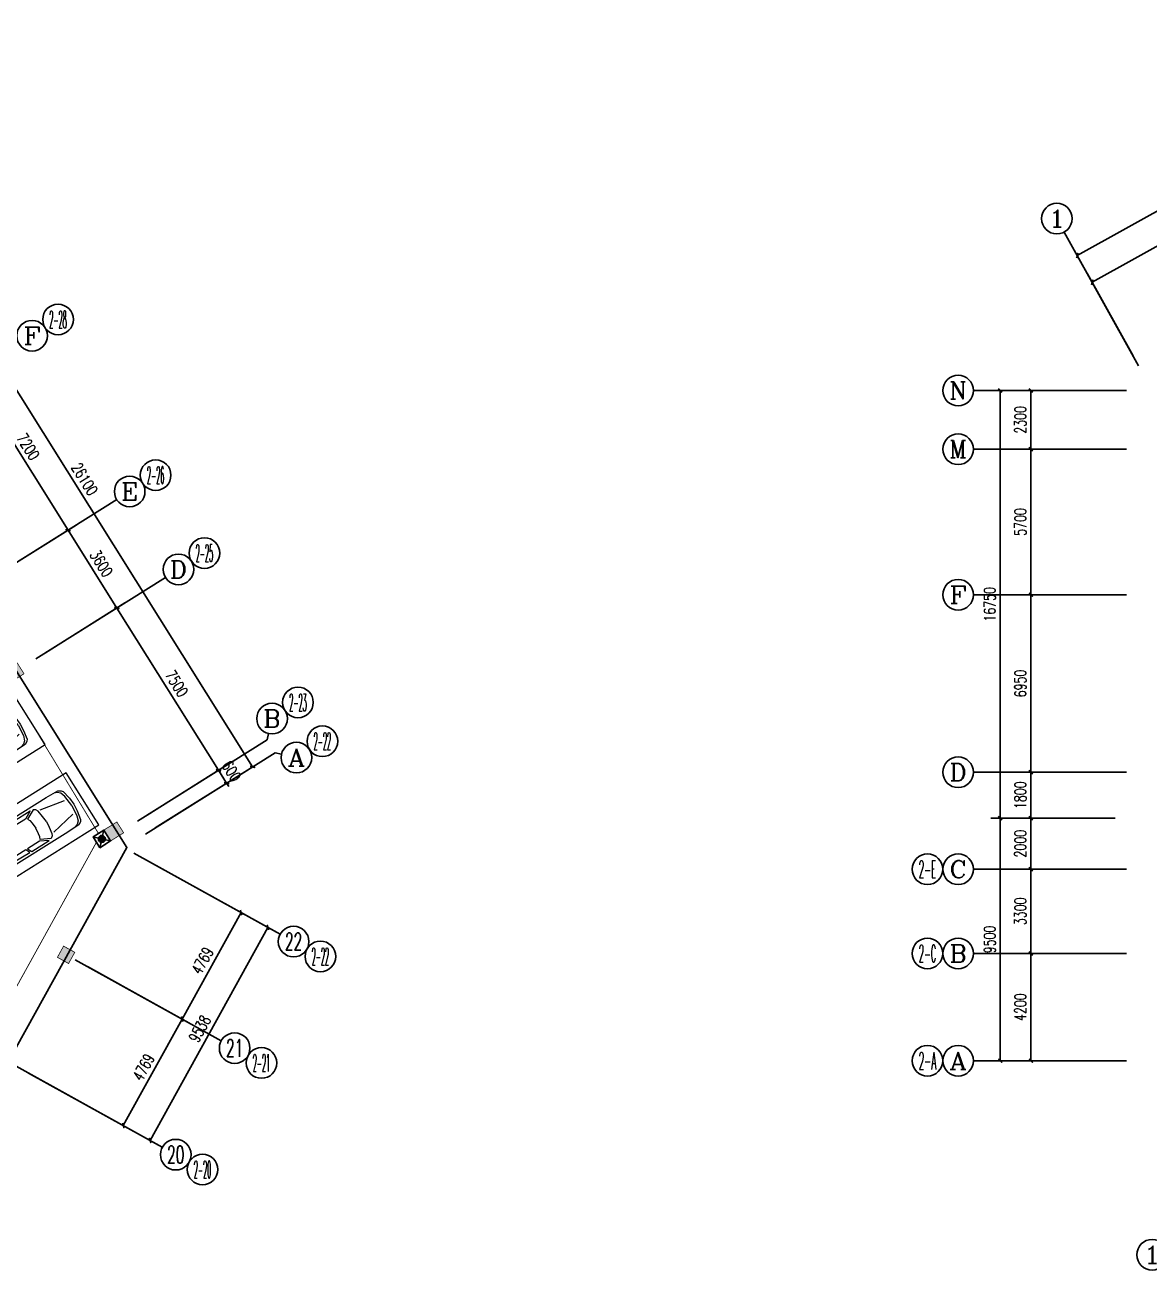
# Model space of a CAD drawing. Extents: x -6243262 to 3079315, y -2914302 to 172723.
# Drawn here: x -2429840 to -2385797, y -1015697 to -966927 of the extents above; entities that cross this region are included whole.
import ezdxf
from ezdxf.enums import TextEntityAlignment as Align

# ---------------------------------------------------------------- set-up
doc = ezdxf.new("R2010")
doc.units = 0
doc.header["$LTSCALE"] = 1000
doc.linetypes.add('DASH', pattern=[0.35, 0.25, -0.1])
for name, color, linetype in [('0-柱网', 2, 'Continuous'), ('AXIS', 3, 'Continuous'), ('AXIS_TEXT', 7, 'Continuous'), ('C-Z-HATCH', 253, 'Continuous'), ('EQUIP-应急', 3, 'Continuous'), ('PUB_DIM', 3, 'Continuous'), ('WIRE-应急', 1, 'DASH')]:
    doc.layers.add(name, color=color, linetype=linetype)
doc.layers.add('车位', color=252, linetype='Continuous', lineweight=5)
doc.styles.add('_TCH_AXIS', font='COMPLEX', dxfattribs={"bigfont": 'GBCBIG'})
doc.styles.add('_TCH_DIM_T3', font='SIMPLEX', dxfattribs={"width": 0.705882, "bigfont": 'GBCBIG'})
doc.styles.add('_TEL_DIM', font='SIMPLEX', dxfattribs={"width": 0.8, "height": 3.5, "bigfont": 'HZTXT'})
doc.styles.add('COMPLEX', font='COMPLEX')
doc.dimstyles.new('_TCH_ARCH&&150', dxfattribs={"dimtxt": 446.25, "dimasz": 150, "dimexe": 375, "dimexo": 450, "dimgap": 189.375, "dimtad": 1, "dimdec": 0, "dimzin": 0, "dimdsep": 46, "dimtxsty": '_TCH_DIM_T3', "dimblk": 'ARCHTICK', "dimcen": 0.09, "dimclrt": 7, "dimazin": 2, "dimtfac": 1, "dimtdec": 0, "dimtix": 1, "dimtmove": 2, "dimatfit": 3, "dimfxl": 0, "dimtolj": 1, "dimtzin": 0, "dimarcsym": 0})

# ---------------------------------------------------------------- blocks, each defined once
blk = doc.blocks.new('chewei')
at = {"layer": '车位', "color": 0}
for p, q in [((49023, 154737), (49090, 154915)), ((49090, 154915), (49134, 154982)), ((49134, 154982), (49201, 155026)), ((49201, 155026), (49801, 155049)), ((50401, 155026), (49801, 155049)), ((50467, 154982), (50401, 155026)), ((50512, 154915), (50467, 154982)), ((50578, 154737), (50512, 154915)), ((49201, 154160), (49245, 154293)), ((49201, 154026), (49201, 154160)), ((49245, 154293), (49312, 154360)), ((49312, 154360), (49623, 154426)), ((49623, 154426), (49978, 154426)), ((50290, 154360), (49978, 154426)), ((50356, 154293), (50290, 154360)), ((50401, 154160), (50356, 154293)), ((50401, 154026), (50401, 154160)), ((49134, 153826), (49112, 153093)), ((49156, 153849), (49134, 153826)), ((49267, 153693), (49156, 153849)), ((49245, 153938), (49201, 154026)), ((49267, 153915), (49245, 153938)), ((49290, 153915), (49267, 153915)), ((49290, 153582), (49267, 153693)), ((49312, 153938), (49290, 153915)), ((49356, 153960), (49312, 153938)), ((49556, 153982), (49356, 153960)), ((50045, 153982), (49556, 153982)), ((50045, 153982), (50245, 153960)), ((50245, 153960), (50290, 153938)), ((50290, 153938), (50312, 153915)), ((50312, 153915), (50334, 153915)), ((50312, 153582), (50334, 153693)), ((50334, 153915), (50356, 153938)), ((50334, 153693), (50445, 153849)), ((50356, 153938), (50401, 154026)), ((50445, 153849), (50467, 153826)), ((50467, 153826), (50490, 153093)), ((49112, 153093), (49290, 153160)), ((49290, 153160), (49290, 153582)), ((50312, 153160), (50312, 153582)), ((50490, 153093), (50312, 153160)), ((49290, 153093), (49112, 153004)), ((49112, 153004), (49112, 152204)), ((49290, 152538), (49290, 153093)), ((50312, 153093), (50490, 153004)), ((50312, 152538), (50312, 153093)), ((50490, 153004), (50490, 152204)), ((49112, 152204), (49290, 152538)), ((49134, 152093), (49334, 152471)), ((49334, 152471), (49423, 152427)), ((49423, 152427), (49556, 152404)), ((49556, 152404), (49801, 152382)), ((50045, 152404), (49801, 152382)), ((50178, 152427), (50045, 152404)), ((50267, 152471), (50178, 152427)), ((50467, 152093), (50267, 152471)), ((50490, 152204), (50312, 152538)), ((49201, 152004), (49134, 152093)), ((49290, 151960), (49201, 152004)), ((49556, 151916), (49290, 151960)), ((49490, 150871), (49290, 151871)), ((49801, 151893), (49556, 151916)), ((49801, 151893), (50045, 151916)), ((50045, 151916), (50312, 151960)), ((50112, 150871), (50312, 151871)), ((50312, 151960), (50401, 152004)), ((50401, 152004), (50467, 152093)), ((49067, 150938), (49023, 151049)), ((49156, 150827), (49067, 150938)), ((49356, 150760), (49156, 150827)), ((49801, 150716), (49356, 150760)), ((49801, 150716), (50245, 150760)), ((50245, 150760), (50445, 150827)), ((50445, 150827), (50534, 150938)), ((50534, 150938), (50578, 151049))]:
    blk.add_line(p, q, dxfattribs=at)
for points in [[(48601, 150227), (51001, 150227), (51001, 155627), (48601, 155627)], [(50578, 154737), (50601, 154404), (50601, 151404), (50578, 150871), (50512, 150760), (50445, 150716), (50090, 150649), (49801, 150627), (49512, 150649), (49156, 150716), (49090, 150760), (49023, 150871), (49001, 151404), (49001, 154404), (49023, 154737), (49067, 155004), (49134, 155093), (49201, 155137), (49801, 155160), (50401, 155137), (50467, 155093), (50534, 155004)]]:
    blk.add_lwpolyline(points, close=True, dxfattribs=at)
blk = doc.blocks.new('宿舍楼柱网1')
at = {"layer": '0-柱网'}
h = blk.add_hatch(color=0, dxfattribs=at)
h.dxf.hatch_style = 1
h.paths.add_polyline_path([(645860, 167538), (646284, 167803), (646019, 168227), (645595, 167962)])
h = blk.add_hatch(color=0, dxfattribs=at)
h.dxf.hatch_style = 1
h.paths.add_polyline_path([(642259, 165280), (642683, 165545), (642418, 165969), (641994, 165704)])
h = blk.add_hatch(color=0, dxfattribs=at)
h.dxf.hatch_style = 1
h.paths.add_polyline_path([(639588, 163611), (640012, 163876), (639747, 164300), (639323, 164035)])
h = blk.add_hatch(color=0, dxfattribs=at)
h.dxf.hatch_style = 1
h.paths.add_polyline_path([(649438, 161642), (649946, 161960), (649682, 162384), (649173, 162066)])
h = blk.add_hatch(color=0, dxfattribs=at)
h.dxf.hatch_style = 1
h.paths.add_polyline_path([(643252, 157765), (643761, 158083), (643496, 158507), (642987, 158189)])
h = blk.add_hatch(color=0, dxfattribs=at)
h.dxf.hatch_style = 1
h.paths.add_polyline_path([(653479, 155382), (653903, 155647), (653638, 156071), (653214, 155806)])
h = blk.add_hatch(color=0, dxfattribs=at)
h.dxf.hatch_style = 1
h.paths.add_polyline_path([(649809, 153141), (650318, 153459), (650106, 153798), (649597, 153480)])
h = blk.add_hatch(color=0, dxfattribs=at)
h.dxf.hatch_style = 1
h.paths.add_polyline_path([(655338, 152417), (655762, 152682), (655497, 153106), (655073, 152841)])
h = blk.add_hatch(color=0, dxfattribs=at)
h.dxf.hatch_style = 1
h.paths.add_polyline_path([(647208, 151453), (647632, 151718), (647367, 152142), (646943, 151877)])
h = blk.add_hatch(color=0, dxfattribs=at)
h.dxf.hatch_style = 1
h.paths.add_polyline_path([(651721, 150092), (652229, 150410), (652017, 150749), (651509, 150431)])
h = blk.add_hatch(color=0, dxfattribs=at)
h.dxf.hatch_style = 1
h.paths.add_polyline_path([(649067, 148487), (649491, 148752), (649226, 149176), (648802, 148911)])
h = blk.add_hatch(color=0, dxfattribs=at)
h.dxf.hatch_style = 1
h.paths.add_polyline_path([(659156, 146135), (659665, 146453), (659400, 146877), (658891, 146560)])
h = blk.add_hatch(color=0, dxfattribs=at)
h.dxf.hatch_style = 1
h.paths.add_polyline_path([(648829, 146138), (649071, 146576), (649596, 146285), (649354, 145848)])
h = blk.add_hatch(color=0, dxfattribs=at)
h.dxf.hatch_style = 1
h.paths.add_polyline_path([(631658, 145126), (632158, 145126), (632158, 144526), (631658, 144526)])
h = blk.add_hatch(color=0, dxfattribs=at)
h.dxf.hatch_style = 1
h.paths.add_polyline_path([(639508, 145126), (640008, 145126), (640008, 144626), (639508, 144626)])
h = blk.add_hatch(color=0, dxfattribs=at)
h.dxf.hatch_style = 1
h.paths.add_polyline_path([(646708, 145126), (647208, 145126), (647208, 144526), (646708, 144526)])
h = blk.add_hatch(color=0, dxfattribs=at)
h.dxf.hatch_style = 1
h.paths.add_polyline_path([(654841, 142811), (655083, 143249), (654558, 143539), (654316, 143102)])
h = blk.add_hatch(color=0, dxfattribs=at)
h.dxf.hatch_style = 1
h.paths.add_polyline_path([(639658, 142026), (640058, 142026), (640058, 141426), (639658, 141426)])
h = blk.add_hatch(color=0, dxfattribs=at)
h.dxf.hatch_style = 1
h.paths.add_polyline_path([(657509, 141335), (657751, 141772), (657313, 142015), (657071, 141577)])
h = blk.add_hatch(color=0, dxfattribs=at)
h.dxf.hatch_style = 1
h.paths.add_polyline_path([(631658, 137826), (632158, 137826), (632158, 137226), (631658, 137226)])
h = blk.add_hatch(color=0, dxfattribs=at)
h.dxf.hatch_style = 1
h.paths.add_polyline_path([(639508, 137726), (640008, 137726), (640008, 137226), (639508, 137226)])
h = blk.add_hatch(color=0, dxfattribs=at)
h.dxf.hatch_style = 1
h.paths.add_polyline_path([(646708, 137826), (647208, 137826), (647208, 137226), (646708, 137226)])
h = blk.add_hatch(color=0, dxfattribs=at)
h.dxf.hatch_style = 1
h.paths.add_polyline_path([(654058, 137826), (654558, 137826), (654558, 137226), (654058, 137226)])
at = {"layer": 'C-Z-HATCH'}
h = blk.add_hatch(color=0, dxfattribs=at)
h.dxf.hatch_style = 1
edge = h.paths.add_edge_path()
edge.add_line((642259, 165280), (642680, 165549))
edge.add_line((642680, 165549), (642415, 165973))
edge.add_line((642415, 165973), (641991, 165708))
edge.add_line((641991, 165708), (642262, 165283))
at = {"layer": '0-柱网', "color": 0, "const_width": 30}
for points in [[(645860, 167538), (646281, 167806), (646016, 168231), (645592, 167966), (645863, 167540)], [(642259, 165280), (642680, 165549), (642415, 165973), (641991, 165708), (642262, 165283)], [(639588, 163611), (640012, 163876), (639747, 164300), (639323, 164035), (639588, 163611)], [(649440, 161638), (649946, 161960), (649682, 162384), (649173, 162066), (649438, 161642)], [(643252, 157765), (643761, 158083), (643496, 158507), (642987, 158189), (643252, 157765)], [(653483, 155385), (653903, 155647), (653638, 156071), (653214, 155806), (653479, 155382)], [(649809, 153141), (650318, 153459), (650106, 153798), (649597, 153480), (649809, 153141)], [(655338, 152417), (655762, 152682), (655497, 153106), (655073, 152841), (655338, 152417)], [(647208, 151453), (647632, 151718), (647367, 152142), (646943, 151877), (647208, 151453)], [(651721, 150092), (652229, 150410), (652017, 150749), (651509, 150431), (651721, 150092)], [(649067, 148487), (649491, 148752), (649226, 149176), (648802, 148911), (649067, 148487)], [(659156, 146135), (659665, 146453), (659400, 146877), (658891, 146560), (659156, 146135)], [(648829, 146138), (649071, 146576), (649596, 146285), (649354, 145848), (648829, 146138)], [(654841, 142811), (655083, 143249), (654558, 143539), (654316, 143102), (654841, 142811)], [(657509, 141335), (657751, 141772), (657313, 142015), (657071, 141577), (657509, 141335)]]:
    blk.add_lwpolyline(points, dxfattribs=at)
for points in [[(631658, 145126), (632158, 145126), (632158, 144526), (631658, 144526)], [(639508, 145126), (640008, 145126), (640008, 144626), (639508, 144626)], [(646708, 145126), (647208, 145126), (647208, 144526), (646708, 144526)], [(639658, 142026), (640058, 142026), (640058, 141426), (639658, 141426)], [(631658, 137826), (632158, 137826), (632158, 137226), (631658, 137226)], [(639508, 137726), (640008, 137726), (640008, 137226), (639508, 137226)], [(646708, 137826), (647208, 137826), (647208, 137226), (646708, 137226)], [(654058, 137826), (654558, 137826), (654558, 137226), (654058, 137226)]]:
    blk.add_lwpolyline(points, close=True, dxfattribs=at)
blk = doc.blocks.new('_ArchTick')
at = {"color": 0, "linetype": 'ByBlock', "const_width": 0.4}
blk.add_lwpolyline([(-0.5, -0.5), (0.5, 0.5)], dxfattribs=at)
blk = doc.blocks.new('*D440')
at = {"layer": 'Defpoints', "color": 0, "transparency": 16777216}
for p in [(1236338, -1143912), (1240931, -1146454), (1234029, -1148084)]:
    blk.add_point(p, dxfattribs=at)
at = {"layer": 'PUB_DIM', "color": 0, "lineweight": -2, "transparency": 16777216}
for p, q in [((1236732, -1144130), (1241260, -1146635)), ((1238622, -1150626), (1240931, -1146454)), ((1234422, -1148302), (1238950, -1150808))]:
    blk.add_line(p, q, dxfattribs=at)
at = {"layer": 'PUB_DIM', "color": 0, "lineweight": -2, "transparency": 16777216, "xscale": 150, "yscale": 150, "zscale": 150}
for p, rotation in [((1240931, -1146454), 61.03914883823134), ((1238622, -1150626), 241.0391488382313)]:
    blk.add_blockref('_ArchTick', p, dxfattribs=dict(at, rotation=rotation))
at = {"layer": 'PUB_DIM', "color": 7, "transparency": 16777216, "insert": (1239416, -1148340), "char_height": 446.2, "attachment_point": 5, "rotation": 61.0391, "style": '_TCH_DIM_T3'}
blk.add_mtext('\\A1;4769', dxfattribs=at)
blk = doc.blocks.new('*D441')
at = {"layer": 'Defpoints', "color": 0, "transparency": 16777216}
for p in [(1238647, -1139739), (1243241, -1142281), (1236338, -1143912)]:
    blk.add_point(p, dxfattribs=at)
at = {"layer": 'PUB_DIM', "color": 0, "lineweight": -2, "transparency": 16777216}
for p, q in [((1239041, -1139957), (1243569, -1142463)), ((1240931, -1146454), (1243241, -1142281)), ((1236732, -1144130), (1241260, -1146635))]:
    blk.add_line(p, q, dxfattribs=at)
at = {"layer": 'PUB_DIM', "color": 0, "lineweight": -2, "transparency": 16777216, "xscale": 150, "yscale": 150, "zscale": 150}
for p, rotation in [((1243241, -1142281), 61.03914883823192), ((1240931, -1146454), 241.0391488382319)]:
    blk.add_blockref('_ArchTick', p, dxfattribs=dict(at, rotation=rotation))
at = {"layer": 'PUB_DIM', "color": 7, "transparency": 16777216, "insert": (1241725, -1144168), "char_height": 446.2, "attachment_point": 5, "rotation": 61.0391, "style": '_TCH_DIM_T3'}
blk.add_mtext('\\A1;4769', dxfattribs=at)
blk = doc.blocks.new('*D442')
at = {"layer": 'Defpoints', "color": 0, "transparency": 16777216}
for p in [(1238647, -1139739), (1244291, -1142862), (1234029, -1148084)]:
    blk.add_point(p, dxfattribs=at)
at = {"layer": 'PUB_DIM', "color": 0, "lineweight": -2, "transparency": 16777216}
for p, q in [((1239041, -1139957), (1244619, -1143044)), ((1239672, -1151208), (1244291, -1142862)), ((1234422, -1148302), (1240000, -1151389))]:
    blk.add_line(p, q, dxfattribs=at)
at = {"layer": 'PUB_DIM', "color": 0, "lineweight": -2, "transparency": 16777216, "xscale": 150, "yscale": 150, "zscale": 150}
for p, rotation in [((1244291, -1142862), 61.03914883811179), ((1239672, -1151208), 241.0391488381118)]:
    blk.add_blockref('_ArchTick', p, dxfattribs=dict(at, rotation=rotation))
at = {"layer": 'PUB_DIM', "color": 7, "transparency": 16777216, "insert": (1241620, -1146835), "char_height": 446.2, "attachment_point": 5, "rotation": 61.0391, "style": '_TCH_DIM_T3'}
blk.add_mtext('\\A1;9538', dxfattribs=at)
blk = doc.blocks.new('_AXISO')
at = {"color": 0}
blk.add_circle((0, 0), 0.5, dxfattribs=at)
at = {"layer": 'AXIS_TEXT', "color": 0, "style": 'COMPLEX', "width": 1.041667}
blk.add_attdef('A', text='', height=0.56, dxfattribs=at).set_placement((-0.25, -0.28), (0.25, -0.28), align=Align.FIT)
blk = doc.blocks.new('*D443')
at = {"layer": 'AXIS', "color": 0, "lineweight": -2, "transparency": 16777216}
for p, q in [((1158579, -1138584), (1153704, -1138584)), ((1154079, -1148084), (1154079, -1138584)), ((1158579, -1148084), (1153704, -1148084))]:
    blk.add_line(p, q, dxfattribs=at)
at = {"layer": 'Defpoints', "color": 0, "transparency": 16777216}
for p in [(1154079, -1138584), (1159029, -1138584), (1159029, -1148084)]:
    blk.add_point(p, dxfattribs=at)
at = {"layer": 'AXIS', "color": 0, "lineweight": -2, "transparency": 16777216, "xscale": 150, "yscale": 150, "zscale": 150}
for p, rotation in [((1154079, -1138584), 90), ((1154079, -1148084), 270)]:
    blk.add_blockref('_ArchTick', p, dxfattribs=dict(at, rotation=rotation))
at = {"layer": 'AXIS', "color": 7, "transparency": 16777216, "insert": (1153666, -1143334), "char_height": 446.2, "attachment_point": 5, "rotation": 90, "style": '_TCH_DIM_T3'}
blk.add_mtext('\\A1;9500', dxfattribs=at)
blk = doc.blocks.new('*D444')
at = {"layer": 'AXIS', "color": 0, "lineweight": -2, "transparency": 16777216}
for p, q in [((1158579, -1121835), (1153704, -1121835)), ((1154079, -1138584), (1154079, -1121835)), ((1158579, -1138584), (1153704, -1138584))]:
    blk.add_line(p, q, dxfattribs=at)
at = {"layer": 'Defpoints', "color": 0, "transparency": 16777216}
for p in [(1154079, -1121835), (1159029, -1121835), (1159029, -1138584)]:
    blk.add_point(p, dxfattribs=at)
at = {"layer": 'AXIS', "color": 0, "lineweight": -2, "transparency": 16777216, "xscale": 150, "yscale": 150, "zscale": 150}
for p, rotation in [((1154079, -1121835), 90), ((1154079, -1138584), 270)]:
    blk.add_blockref('_ArchTick', p, dxfattribs=dict(at, rotation=rotation))
at = {"layer": 'AXIS', "color": 7, "transparency": 16777216, "insert": (1153666, -1130210), "char_height": 446.2, "attachment_point": 5, "rotation": 90, "style": '_TCH_DIM_T3'}
blk.add_mtext('\\A1;16750', dxfattribs=at)
blk = doc.blocks.new('*D445')
at = {"layer": 'AXIS', "color": 0, "lineweight": -2, "transparency": 16777216}
for p, q in [((1158579, -1143884), (1154904, -1143884)), ((1155279, -1148084), (1155279, -1143884)), ((1158579, -1148084), (1154904, -1148084))]:
    blk.add_line(p, q, dxfattribs=at)
at = {"layer": 'Defpoints', "color": 0, "transparency": 16777216}
for p in [(1155279, -1143884), (1159029, -1143884), (1159029, -1148084)]:
    blk.add_point(p, dxfattribs=at)
at = {"layer": 'AXIS', "color": 0, "lineweight": -2, "transparency": 16777216, "xscale": 150, "yscale": 150, "zscale": 150}
for p, rotation in [((1155279, -1143884), 90), ((1155279, -1148084), 270)]:
    blk.add_blockref('_ArchTick', p, dxfattribs=dict(at, rotation=rotation))
at = {"layer": 'AXIS', "color": 7, "transparency": 16777216, "insert": (1154866, -1145984), "char_height": 446.2, "attachment_point": 5, "rotation": 90, "style": '_TCH_DIM_T3'}
blk.add_mtext('\\A1;4200', dxfattribs=at)
blk = doc.blocks.new('*D446')
at = {"layer": 'AXIS', "color": 0, "lineweight": -2, "transparency": 16777216}
for p, q in [((1158579, -1140584), (1154904, -1140584)), ((1155279, -1143884), (1155279, -1140584)), ((1158579, -1143884), (1154904, -1143884))]:
    blk.add_line(p, q, dxfattribs=at)
at = {"layer": 'Defpoints', "color": 0, "transparency": 16777216}
for p in [(1155279, -1140584), (1159029, -1140584), (1159029, -1143884)]:
    blk.add_point(p, dxfattribs=at)
at = {"layer": 'AXIS', "color": 0, "lineweight": -2, "transparency": 16777216, "xscale": 150, "yscale": 150, "zscale": 150}
for p, rotation in [((1155279, -1140584), 90), ((1155279, -1143884), 270)]:
    blk.add_blockref('_ArchTick', p, dxfattribs=dict(at, rotation=rotation))
at = {"layer": 'AXIS', "color": 7, "transparency": 16777216, "insert": (1154866, -1142234), "char_height": 446.2, "attachment_point": 5, "rotation": 90, "style": '_TCH_DIM_T3'}
blk.add_mtext('\\A1;3300', dxfattribs=at)
blk = doc.blocks.new('*D447')
at = {"layer": 'AXIS', "color": 0, "lineweight": -2, "transparency": 16777216}
for p, q in [((1158579, -1138584), (1154904, -1138584)), ((1155279, -1140584), (1155279, -1138584)), ((1158579, -1140584), (1154904, -1140584))]:
    blk.add_line(p, q, dxfattribs=at)
at = {"layer": 'Defpoints', "color": 0, "transparency": 16777216}
for p in [(1155279, -1138584), (1159029, -1138584), (1159029, -1140584)]:
    blk.add_point(p, dxfattribs=at)
at = {"layer": 'AXIS', "color": 0, "lineweight": -2, "transparency": 16777216, "xscale": 150, "yscale": 150, "zscale": 150}
for p, rotation in [((1155279, -1138584), 90), ((1155279, -1140584), 270)]:
    blk.add_blockref('_ArchTick', p, dxfattribs=dict(at, rotation=rotation))
at = {"layer": 'AXIS', "color": 7, "transparency": 16777216, "insert": (1154866, -1139584), "char_height": 446.2, "attachment_point": 5, "rotation": 90, "style": '_TCH_DIM_T3'}
blk.add_mtext('\\A1;2000', dxfattribs=at)
blk = doc.blocks.new('*D448')
at = {"layer": 'AXIS', "color": 0, "lineweight": -2, "transparency": 16777216}
for p, q in [((1158579, -1136784), (1154904, -1136784)), ((1155279, -1138584), (1155279, -1136784)), ((1158579, -1138584), (1154904, -1138584))]:
    blk.add_line(p, q, dxfattribs=at)
at = {"layer": 'Defpoints', "color": 0, "transparency": 16777216}
for p in [(1155279, -1136784), (1159029, -1136784), (1159029, -1138584)]:
    blk.add_point(p, dxfattribs=at)
at = {"layer": 'AXIS', "color": 0, "lineweight": -2, "transparency": 16777216, "xscale": 150, "yscale": 150, "zscale": 150}
for p, rotation in [((1155279, -1136784), 90), ((1155279, -1138584), 270)]:
    blk.add_blockref('_ArchTick', p, dxfattribs=dict(at, rotation=rotation))
at = {"layer": 'AXIS', "color": 7, "transparency": 16777216, "insert": (1154866, -1137684), "char_height": 446.2, "attachment_point": 5, "rotation": 90, "style": '_TCH_DIM_T3'}
blk.add_mtext('\\A1;1800', dxfattribs=at)
blk = doc.blocks.new('*D449')
at = {"layer": 'AXIS', "color": 0, "lineweight": -2, "transparency": 16777216}
for p, q in [((1158579, -1129834), (1154904, -1129834)), ((1155279, -1136784), (1155279, -1129834)), ((1158579, -1136784), (1154904, -1136784))]:
    blk.add_line(p, q, dxfattribs=at)
at = {"layer": 'Defpoints', "color": 0, "transparency": 16777216}
for p in [(1155279, -1129834), (1159029, -1129834), (1159029, -1136784)]:
    blk.add_point(p, dxfattribs=at)
at = {"layer": 'AXIS', "color": 0, "lineweight": -2, "transparency": 16777216, "xscale": 150, "yscale": 150, "zscale": 150}
for p, rotation in [((1155279, -1129834), 90), ((1155279, -1136784), 270)]:
    blk.add_blockref('_ArchTick', p, dxfattribs=dict(at, rotation=rotation))
at = {"layer": 'AXIS', "color": 7, "transparency": 16777216, "insert": (1154866, -1133309), "char_height": 446.2, "attachment_point": 5, "rotation": 90, "style": '_TCH_DIM_T3'}
blk.add_mtext('\\A1;6950', dxfattribs=at)
blk = doc.blocks.new('*D450')
at = {"layer": 'AXIS', "color": 0, "lineweight": -2, "transparency": 16777216}
for p, q in [((1158579, -1124134), (1154904, -1124134)), ((1155279, -1129834), (1155279, -1124134)), ((1158579, -1129834), (1154904, -1129834))]:
    blk.add_line(p, q, dxfattribs=at)
at = {"layer": 'Defpoints', "color": 0, "transparency": 16777216}
for p in [(1155279, -1124134), (1159029, -1124134), (1159029, -1129834)]:
    blk.add_point(p, dxfattribs=at)
at = {"layer": 'AXIS', "color": 0, "lineweight": -2, "transparency": 16777216, "xscale": 150, "yscale": 150, "zscale": 150}
for p, rotation in [((1155279, -1124134), 90), ((1155279, -1129834), 270)]:
    blk.add_blockref('_ArchTick', p, dxfattribs=dict(at, rotation=rotation))
at = {"layer": 'AXIS', "color": 7, "transparency": 16777216, "insert": (1154866, -1126984), "char_height": 446.2, "attachment_point": 5, "rotation": 90, "style": '_TCH_DIM_T3'}
blk.add_mtext('\\A1;5700', dxfattribs=at)
blk = doc.blocks.new('*D451')
at = {"layer": 'AXIS', "color": 0, "lineweight": -2, "transparency": 16777216}
for p, q in [((1158579, -1121835), (1154904, -1121835)), ((1155279, -1124134), (1155279, -1121835)), ((1158579, -1124134), (1154904, -1124134))]:
    blk.add_line(p, q, dxfattribs=at)
at = {"layer": 'Defpoints', "color": 0, "transparency": 16777216}
for p in [(1155279, -1121835), (1159029, -1121835), (1159029, -1124134)]:
    blk.add_point(p, dxfattribs=at)
at = {"layer": 'AXIS', "color": 0, "lineweight": -2, "transparency": 16777216, "xscale": 150, "yscale": 150, "zscale": 150}
for p, rotation in [((1155279, -1121835), 90), ((1155279, -1124134), 270)]:
    blk.add_blockref('_ArchTick', p, dxfattribs=dict(at, rotation=rotation))
at = {"layer": 'AXIS', "color": 7, "transparency": 16777216, "insert": (1154866, -1122985), "char_height": 446.2, "attachment_point": 5, "rotation": 90, "style": '_TCH_DIM_T3'}
blk.add_mtext('\\A1;2300', dxfattribs=at)
blk = doc.blocks.new('*D452')
at = {"layer": 'AXIS', "color": 0, "lineweight": -2, "transparency": 16777216}
for p, q in [((1226015, -1116854), (1230145, -1114265)), ((1229828, -1114464), (1243689, -1136579)), ((1239876, -1138969), (1244006, -1136380))]:
    blk.add_line(p, q, dxfattribs=at)
at = {"layer": 'Defpoints', "color": 0, "transparency": 16777216}
for p in [(1225633, -1117093), (1243689, -1136579), (1239494, -1139208)]:
    blk.add_point(p, dxfattribs=at)
at = {"layer": 'AXIS', "color": 0, "lineweight": -2, "transparency": 16777216, "xscale": 150, "yscale": 150, "zscale": 150}
for p, rotation in [((1229828, -1114464), 122.0782976762224), ((1243689, -1136579), 302.0782976762223)]:
    blk.add_blockref('_ArchTick', p, dxfattribs=dict(at, rotation=rotation))
at = {"layer": 'AXIS', "color": 7, "transparency": 16777216, "insert": (1237108, -1125303), "char_height": 446.2, "attachment_point": 5, "rotation": 302.0783, "style": '_TCH_DIM_T3'}
blk.add_mtext('\\A1;26100', dxfattribs=at)
blk = doc.blocks.new('*D454')
at = {"layer": 'AXIS', "color": 0, "lineweight": -2, "transparency": 16777216}
for p, q in [((1239557, -1138461), (1242671, -1136509)), ((1242353, -1136708), (1242274, -1136581)), ((1242353, -1136708), (1242672, -1137216)), ((1239876, -1138969), (1242990, -1137017)), ((1242672, -1137216), (1242752, -1137344))]:
    blk.add_line(p, q, dxfattribs=at)
at = {"layer": 'Defpoints', "color": 0, "transparency": 16777216}
for p in [(1242672, -1137216), (1239176, -1138700), (1239494, -1139208)]:
    blk.add_point(p, dxfattribs=at)
at = {"layer": 'AXIS', "color": 0, "lineweight": -2, "transparency": 16777216, "xscale": 150, "yscale": 150, "zscale": 150}
for p, rotation in [((1242353, -1136708), 302.0782976762175), ((1242672, -1137216), 122.0782976762175)]:
    blk.add_blockref('_ArchTick', p, dxfattribs=dict(at, rotation=rotation))
at = {"layer": 'AXIS', "color": 7, "transparency": 16777216, "insert": (1242862, -1136743), "char_height": 446.2, "attachment_point": 5, "rotation": 302.0783, "style": '_TCH_DIM_T3'}
blk.add_mtext('\\A1;600', dxfattribs=at)
blk = doc.blocks.new('*D455')
at = {"layer": 'AXIS', "color": 0, "lineweight": -2, "transparency": 16777216}
for p, q in [((1235574, -1132106), (1238688, -1130154)), ((1238370, -1130353), (1242353, -1136708)), ((1239557, -1138461), (1242671, -1136509))]:
    blk.add_line(p, q, dxfattribs=at)
at = {"layer": 'Defpoints', "color": 0, "transparency": 16777216}
for p in [(1235193, -1132345), (1242353, -1136708), (1239176, -1138700)]:
    blk.add_point(p, dxfattribs=at)
at = {"layer": 'AXIS', "color": 0, "lineweight": -2, "transparency": 16777216, "xscale": 150, "yscale": 150, "zscale": 150}
for p, rotation in [((1238370, -1130353), 122.0782976762227), ((1242353, -1136708), 302.0782976762227)]:
    blk.add_blockref('_ArchTick', p, dxfattribs=dict(at, rotation=rotation))
at = {"layer": 'AXIS', "color": 7, "transparency": 16777216, "insert": (1240711, -1133312), "char_height": 446.2, "attachment_point": 5, "rotation": 302.0783, "style": '_TCH_DIM_T3'}
blk.add_mtext('\\A1;7500', dxfattribs=at)
blk = doc.blocks.new('*D456')
at = {"layer": 'AXIS', "color": 0, "lineweight": -2, "transparency": 16777216}
for p, q in [((1233662, -1129055), (1236776, -1127104)), ((1236458, -1127303), (1238370, -1130353)), ((1235574, -1132106), (1238688, -1130154))]:
    blk.add_line(p, q, dxfattribs=at)
at = {"layer": 'Defpoints', "color": 0, "transparency": 16777216}
for p in [(1233281, -1129294), (1238370, -1130353), (1235193, -1132345)]:
    blk.add_point(p, dxfattribs=at)
at = {"layer": 'AXIS', "color": 0, "lineweight": -2, "transparency": 16777216, "xscale": 150, "yscale": 150, "zscale": 150}
for p, rotation in [((1236458, -1127303), 122.078297676221), ((1238370, -1130353), 302.078297676221)]:
    blk.add_blockref('_ArchTick', p, dxfattribs=dict(at, rotation=rotation))
at = {"layer": 'AXIS', "color": 7, "transparency": 16777216, "insert": (1237764, -1128609), "char_height": 446.2, "attachment_point": 5, "rotation": 302.0783, "style": '_TCH_DIM_T3'}
blk.add_mtext('\\A1;3600', dxfattribs=at)
blk = doc.blocks.new('*D457')
at = {"layer": 'AXIS', "color": 0, "lineweight": -2, "transparency": 16777216}
for p, q in [((1229838, -1122955), (1232952, -1121003)), ((1232635, -1121202), (1236458, -1127303)), ((1233662, -1129055), (1236776, -1127104))]:
    blk.add_line(p, q, dxfattribs=at)
at = {"layer": 'Defpoints', "color": 0, "transparency": 16777216}
for p in [(1229457, -1123194), (1236458, -1127303), (1233281, -1129294)]:
    blk.add_point(p, dxfattribs=at)
at = {"layer": 'AXIS', "color": 0, "lineweight": -2, "transparency": 16777216, "xscale": 150, "yscale": 150, "zscale": 150}
for p, rotation in [((1232635, -1121202), 122.078297676224), ((1236458, -1127303), 302.078297676224)]:
    blk.add_blockref('_ArchTick', p, dxfattribs=dict(at, rotation=rotation))
at = {"layer": 'AXIS', "color": 7, "transparency": 16777216, "insert": (1234896, -1124033), "char_height": 446.2, "attachment_point": 5, "rotation": 302.0783, "style": '_TCH_DIM_T3'}
blk.add_mtext('\\A1;7200', dxfattribs=at)
blk = doc.blocks.new('*D462')
at = {"layer": 'AXIS', "color": 0, "lineweight": -2, "transparency": 16777216}
for p, q in [((1174968, -1111778), (1172604, -1107515)), ((1157097, -1116545), (1172786, -1107843)), ((1159280, -1120480), (1156915, -1116217))]:
    blk.add_line(p, q, dxfattribs=at)
at = {"layer": 'Defpoints', "color": 0, "transparency": 16777216}
for p in [(1172786, -1107843), (1175187, -1112172), (1159498, -1120873)]:
    blk.add_point(p, dxfattribs=at)
at = {"layer": 'AXIS', "color": 0, "lineweight": -2, "transparency": 16777216, "xscale": 150, "yscale": 150, "zscale": 150}
for p, rotation in [((1172786, -1107843), 29.01544279745711), ((1157097, -1116545), 209.0154427974571)]:
    blk.add_blockref('_ArchTick', p, dxfattribs=dict(at, rotation=rotation))
at = {"layer": 'AXIS', "color": 7, "transparency": 16777216, "insert": (1164741, -1111833), "char_height": 446.2, "attachment_point": 5, "rotation": 29.0154, "style": '_TCH_DIM_T3'}
blk.add_mtext('\\A1;17940', dxfattribs=at)
blk = doc.blocks.new('*D472')
at = {"layer": 'AXIS', "color": 0, "lineweight": -2, "transparency": 16777216}
for p, q in [((1166486, -1116483), (1164703, -1113269)), ((1157679, -1117594), (1164885, -1113597)), ((1159280, -1120480), (1157497, -1117266))]:
    blk.add_line(p, q, dxfattribs=at)
at = {"layer": 'Defpoints', "color": 0, "transparency": 16777216}
for p in [(1164885, -1113597), (1166704, -1116876), (1159498, -1120873)]:
    blk.add_point(p, dxfattribs=at)
at = {"layer": 'AXIS', "color": 0, "lineweight": -2, "transparency": 16777216, "xscale": 150, "yscale": 150, "zscale": 150}
for p, rotation in [((1164885, -1113597), 29.01544279745632), ((1157679, -1117594), 209.0154427974564)]:
    blk.add_blockref('_ArchTick', p, dxfattribs=dict(at, rotation=rotation))
at = {"layer": 'AXIS', "color": 7, "transparency": 16777216, "insert": (1161082, -1115235), "char_height": 446.2, "attachment_point": 5, "rotation": 29.0154, "style": '_TCH_DIM_T3'}
blk.add_mtext('\\A1;8240', dxfattribs=at)
blk = doc.blocks.new('$equip$00002604')
blk.add_hatch(color=256).paths.add_polyline_path([(0.275, 0.5, 1), (-0.274, 0.5, 1)])
for p, q in [((-0.429, 0.929), (-0.194, 0.694)), ((-0.429, 0.071), (-0.194, 0.306)), ((0.194, 0.694), (0.429, 0.929)), ((0.194, 0.306), (0.429, 0.071))]:
    blk.add_line(p, q)
at = {"const_width": 0.04}
blk.add_lwpolyline([(-0.5, 1), (-0.5, 0), (0.5, 0), (0.5, 1), (-0.5, 1), (-0.5, 0)], dxfattribs=at)
blk.add_lwpolyline([(-0.5, 1), (-0.5, 0), (0.5, 0), (0.5, 1)], close=True)
blk.add_circle((0, 0.5), 0.275)
for p in [(0, 1), (-0.5, 0.5), (0, 0), (0.5, 0.5)]:
    blk.add_point(p)
at = {"color": 7, "style": '_TEL_DIM', "flags": 1}
blk.add_attdef('A', text='', height=0.000025, dxfattribs=at).set_placement((0, 0), align=Align.MIDDLE_CENTER)
blk = doc.blocks.new('43242')
at = {"color": 8}
blk.add_lwpolyline([(1178128.8, -1148184.4), (1234087.7, -1148184.4), (1238763.2, -1139736), (1224498.8, -1116977.4)], dxfattribs=at)
at = {"layer": 'AXIS', "color": 8}
for p, q in [((1159498.3, -1120873.2), (1156588, -1115626.3)), ((1159028.8, -1121834.9), (1153028.8, -1121834.9)), ((1159028.8, -1124134.4), (1153028.8, -1124134.4)), ((1233280.9, -1129294.4), (1238364.8, -1126107.9)), ((1235192.8, -1132344.7), (1240276.7, -1129158.3)), ((1159028.8, -1129834.4), (1153028.8, -1129834.4)), ((1244315.4, -1135270.9), (1244259.8, -1135513.2)), ((1239175.8, -1138699.6), (1244259.8, -1135513.2)), ((1239494.5, -1139208), (1244578.4, -1136021.6)), ((1244820.7, -1136077.1), (1244578.4, -1136021.6)), ((1159028.8, -1136784.4), (1153028.8, -1136784.4)), ((1239525.9, -1140225.4), (1244769.9, -1143127.6)), ((1159028.8, -1140584.4), (1153028.8, -1140584.4)), ((1159028.8, -1143884.4), (1153028.8, -1143884.4)), ((1237216.7, -1144398), (1242460.7, -1147300.2)), ((1159028.8, -1148084.4), (1153028.8, -1148084.4)), ((1234907.5, -1148570.7), (1240151.5, -1151472.8))]:
    blk.add_line(p, q, dxfattribs=at)
for centre in [(1236066.2, -1119051.2), (1239890, -1125151.9), (1241801.9, -1128202.3), (1245466.3, -1134048.8), (1246422.3, -1135574), (1151228.8, -1140584.4), (1151228.8, -1143884.4), (1246344.9, -1143999.1), (1151228.8, -1148084.4), (1244035.7, -1148171.8), (1241726.5, -1152344.4)]:
    blk.add_circle(centre, 600, dxfattribs=at)
at = {"layer": '0-柱网', "color": 8}
blk.add_blockref('宿舍楼柱网1', (578970.9, -1285610.7), dxfattribs=at)
at = {"layer": 'AXIS', "color": 8}
ref = blk.add_blockref('_AXISO', (1156297, -1115101.6), dxfattribs=dict(at, xscale=1200, yscale=1200, zscale=1200))
ref.add_attrib('A', '1', dxfattribs={"layer": 'AXIS_TEXT', "color": 8, "height": 678.8, "style": '_TCH_AXIS', "width": 2.333333}).set_placement((1155957.6, -1115441), (1156636.4, -1115441), align=Align.FIT)
ref = blk.add_blockref('_AXISO', (1235049.5, -1119688.5), dxfattribs=dict(at, xscale=1200, yscale=1200, zscale=1200))
ref.add_attrib('A', 'F', dxfattribs={"layer": 'AXIS_TEXT', "color": 8, "height": 678.8, "style": '_TCH_AXIS', "width": 1.3125}).set_placement((1234710, -1120027.9), (1235388.9, -1120027.9), align=Align.FIT)
ref = blk.add_blockref('_AXISO', (1152428.8, -1121834.9), dxfattribs=dict(at, xscale=1200, yscale=1200, zscale=1200))
ref.add_attrib('A', 'N', dxfattribs={"layer": 'AXIS_TEXT', "color": 8, "height": 678.8, "style": '_TCH_AXIS', "width": 1.105263}).set_placement((1152089.4, -1122174.3), (1152768.2, -1122174.3), align=Align.FIT)
ref = blk.add_blockref('_AXISO', (1152428.8, -1124134.4), dxfattribs=dict(at, xscale=1200, yscale=1200, zscale=1200))
ref.add_attrib('A', 'M', dxfattribs={"layer": 'AXIS_TEXT', "color": 8, "height": 678.8, "style": '_TCH_AXIS'}).set_placement((1152089.4, -1124473.8), (1152768.2, -1124473.8), align=Align.FIT)
ref = blk.add_blockref('_AXISO', (1238873.2, -1125789.2), dxfattribs=dict(at, xscale=1200, yscale=1200, zscale=1200))
ref.add_attrib('A', 'E', dxfattribs={"layer": 'AXIS_TEXT', "color": 8, "height": 678.8, "style": '_TCH_AXIS', "width": 1.3125}).set_placement((1238533.8, -1126128.7), (1239212.6, -1126128.7), align=Align.FIT)
ref = blk.add_blockref('_AXISO', (1240785.1, -1128839.6), dxfattribs=dict(at, xscale=1200, yscale=1200, zscale=1200))
ref.add_attrib('A', 'D', dxfattribs={"layer": 'AXIS_TEXT', "color": 8, "height": 678.8, "style": '_TCH_AXIS', "width": 1.235294}).set_placement((1240445.7, -1129179), (1241124.5, -1129179), align=Align.FIT)
ref = blk.add_blockref('_AXISO', (1152428.8, -1129834.4), dxfattribs=dict(at, xscale=1200, yscale=1200, zscale=1200))
ref.add_attrib('A', 'F', dxfattribs={"layer": 'AXIS_TEXT', "color": 8, "height": 678.8, "style": '_TCH_AXIS', "width": 1.3125}).set_placement((1152089.4, -1130173.8), (1152768.2, -1130173.8), align=Align.FIT)
ref = blk.add_blockref('_AXISO', (1244449.5, -1134686.1), dxfattribs=dict(at, xscale=1200, yscale=1200, zscale=1200))
ref.add_attrib('A', 'B', dxfattribs={"layer": 'AXIS_TEXT', "color": 8, "height": 678.8, "style": '_TCH_AXIS', "width": 1.235294}).set_placement((1244110.1, -1135025.5), (1244788.9, -1135025.5), align=Align.FIT)
ref = blk.add_blockref('_AXISO', (1245405.5, -1136211.3), dxfattribs=dict(at, xscale=1200, yscale=1200, zscale=1200))
ref.add_attrib('A', 'A', dxfattribs={"layer": 'AXIS_TEXT', "color": 8, "height": 678.8, "style": '_TCH_AXIS', "width": 1.166667}).set_placement((1245066.1, -1136550.7), (1245744.9, -1136550.7), align=Align.FIT)
ref = blk.add_blockref('_AXISO', (1152428.8, -1136784.4), dxfattribs=dict(at, xscale=1200, yscale=1200, zscale=1200))
ref.add_attrib('A', 'D', dxfattribs={"layer": 'AXIS_TEXT', "color": 8, "height": 678.8, "style": '_TCH_AXIS', "width": 1.235294}).set_placement((1152089.4, -1137123.8), (1152768.2, -1137123.8), align=Align.FIT)
ref = blk.add_blockref('_AXISO', (1152428.8, -1140584.4), dxfattribs=dict(at, xscale=1200, yscale=1200, zscale=1200))
ref.add_attrib('A', 'C', dxfattribs={"layer": 'AXIS_TEXT', "color": 8, "height": 678.8, "style": '_TCH_AXIS', "width": 1.4}).set_placement((1152089.4, -1140923.8), (1152768.2, -1140923.8), align=Align.FIT)
ref = blk.add_blockref('_AXISO', (1245294.9, -1143418.1), dxfattribs=dict(at, xscale=1200, yscale=1200, zscale=1200))
ref.add_attrib('A', '22', dxfattribs={"layer": 'AXIS_TEXT', "color": 8, "height": 678.82, "style": '_TCH_AXIS', "width": 0.617647}).set_placement((1244955.5, -1143757.5), (1245634.3, -1143757.5), align=Align.FIT)
ref = blk.add_blockref('_AXISO', (1152428.8, -1143884.4), dxfattribs=dict(at, xscale=1200, yscale=1200, zscale=1200))
ref.add_attrib('A', 'B', dxfattribs={"layer": 'AXIS_TEXT', "color": 8, "height": 678.8, "style": '_TCH_AXIS', "width": 1.235294}).set_placement((1152089.4, -1144223.8), (1152768.2, -1144223.8), align=Align.FIT)
ref = blk.add_blockref('_AXISO', (1242985.7, -1147590.7), dxfattribs=dict(at, xscale=1200, yscale=1200, zscale=1200))
ref.add_attrib('A', '21', dxfattribs={"layer": 'AXIS_TEXT', "color": 8, "height": 678.82, "style": '_TCH_AXIS', "width": 0.724138}).set_placement((1242646.3, -1147930.1), (1243325.1, -1147930.1), align=Align.FIT)
ref = blk.add_blockref('_AXISO', (1152428.8, -1148084.4), dxfattribs=dict(at, xscale=1200, yscale=1200, zscale=1200))
ref.add_attrib('A', 'A', dxfattribs={"layer": 'AXIS_TEXT', "color": 8, "height": 678.8, "style": '_TCH_AXIS', "width": 1.166667}).set_placement((1152089.4, -1148423.8), (1152768.2, -1148423.8), align=Align.FIT)
ref = blk.add_blockref('_AXISO', (1240676.5, -1151763.3), dxfattribs=dict(at, xscale=1200, yscale=1200, zscale=1200))
ref.add_attrib('A', '20', dxfattribs={"layer": 'AXIS_TEXT', "color": 8, "height": 678.82, "style": '_TCH_AXIS', "width": 0.617647}).set_placement((1240337.1, -1152102.8), (1241015.9, -1152102.8), align=Align.FIT)
ref = blk.add_blockref('_AXISO', (1160028.8, -1155684.4), dxfattribs=dict(at, xscale=1200, yscale=1200, zscale=1200))
ref.add_attrib('A', '1', dxfattribs={"layer": 'AXIS_TEXT', "color": 8, "height": 678.8, "style": '_TCH_AXIS', "width": 2.333333}).set_placement((1159689.4, -1156023.8), (1160368.2, -1156023.8), align=Align.FIT)
at = {"layer": '车位', "color": 8, "rotation": 122.0782976762323}
for p in [(1388662.9, -1097099.1), (1390761, -1100242.7)]:
    blk.add_blockref('chewei', p, dxfattribs=at)
at = {"layer": 'AXIS', "color": 7, "style": '_TCH_AXIS'}
for s, width, p, p2 in [('2-28', 0.2625, (1235726.8, -1119390.6), (1236405.7, -1119390.6)), ('2-26', 0.2625, (1239550.6, -1125491.4), (1240229.4, -1125491.4)), ('2-25', 0.2625, (1241462.5, -1128541.7), (1242141.3, -1128541.7)), ('2-23', 0.2625, (1245126.9, -1134388.3), (1245805.7, -1134388.3)), ('2-22', 0.2625, (1246082.8, -1135913.4), (1246761.7, -1135913.4)), ('2-E', 0.33871, (1150889.4, -1140923.8), (1151568.2, -1140923.8)), ('2-C', 0.344262, (1150889.4, -1144223.8), (1151568.2, -1144223.8)), ('2-22', 0.2625, (1246005.4, -1144338.6), (1246684.3, -1144338.6)), ('2-A', 0.328125, (1150889.4, -1148423.8), (1151568.2, -1148423.8)), ('2-21', 0.28, (1243696.2, -1148511.2), (1244375.1, -1148511.2)), ('2-20', 0.2625, (1241387, -1152683.8), (1242065.9, -1152683.8))]:
    blk.add_text(s, height=678.82, dxfattribs=dict(at, width=width)).set_placement(p, p2, align=Align.FIT)
at = {"layer": 'AXIS', "color": 8}
for p1, p2, distance, picture, middle in [((1159498.3, -1120873.2), (1175186.6, -1112171.5), 4950, '*D462', (1164741.4, -1111832.9)), ((1159498.3, -1120873.2), (1166704.1, -1116876.5), 3750, '*D472', (1161082.2, -1115234.8)), ((1225633.4, -1117092.9), (1239494.5, -1139208), 4950, '*D452', (1237107.7, -1125302.6)), ((1229457.1, -1123193.6), (1233280.9, -1129294.4), 3750, '*D457', (1234896, -1124033.4)), ((1159028.7667, -1138584.3665), (1159028.7667, -1121834.8618), 4950, '*D444', (1153666.2667, -1130209.6141)), ((1159028.7667, -1124134.3665), (1159028.7667, -1121834.8618), 3750, '*D451', (1154866.2667, -1122984.6141)), ((1159028.8, -1129834.4), (1159028.8, -1124134.4), 3750, '*D450', (1154866.3, -1126984.4)), ((1233280.9, -1129294.4), (1235192.8, -1132344.7), 3750, '*D456', (1237763.8, -1128608.9)), ((1159028.8, -1136784.4), (1159028.8, -1129834.4), 3750, '*D449', (1154866.3, -1133309.4)), ((1235192.8, -1132344.7), (1239175.8, -1138699.6), 3750, '*D455', (1240711.3, -1133311.6)), ((1239175.8, -1138699.6), (1239494.5, -1139208), 3750, '*D454', (1242862.1, -1136743.2)), ((1159028.8, -1138584.4), (1159028.8, -1136784.4), 3750, '*D448', (1154866.3, -1137684.4)), ((1159028.8, -1148084.4), (1159028.8, -1138584.4), 4950, '*D443', (1153666.3, -1143334.4)), ((1159028.8, -1140584.4), (1159028.8, -1138584.4), 3750, '*D447', (1154866.3, -1139584.4)), ((1159028.8, -1143884.4), (1159028.8, -1140584.4), 3750, '*D446', (1154866.3, -1142234.4)), ((1159028.8, -1148084.4), (1159028.8, -1143884.4), 3750, '*D445', (1154866.3, -1145984.4))]:
    dim = blk.add_aligned_dim(p1=p1, p2=p2, distance=distance, dimstyle='_TCH_ARCH&&150', dxfattribs=at)
    dim.commit()
    dim.dimension.update_dxf_attribs({"geometry": picture, "text_midpoint": middle})
at = {"layer": 'PUB_DIM', "color": 8}
for p1, p2, distance, picture, middle in [((1234028.8, -1148084.4), (1238647.2, -1139739.1), -6450, '*D442', (1241620.5, -1146835.2)), ((1236338, -1143911.7), (1238647.2, -1139739.1), -5250, '*D441', (1241725.1, -1144167.8)), ((1234028.8, -1148084.4), (1236338, -1143911.7), -5250, '*D440', (1239415.9, -1148340.4))]:
    dim = blk.add_aligned_dim(p1=p1, p2=p2, distance=distance, dimstyle='_TCH_ARCH&&150', dxfattribs=at)
    dim.commit()
    dim.dimension.update_dxf_attribs({"geometry": picture, "text_midpoint": middle})

msp = doc.modelspace()

# ---------------------------------------------------------------- linework, layer by layer
at = {"layer": 'WIRE-应急', "linetype": 'DASH', "const_width": 35}
for points in [[(-2430776.3, -992315), (-2426957.5, -998596.2)], [(-2431329, -1006696.9), (-2427037, -998940.6)]]:
    msp.add_lwpolyline(points, dxfattribs=at)

# ---------------------------------------------------------------- block references
for p in [(-3664607.8, 140587.5), (-3545707.8, 140587.5)]:
    msp.add_blockref('43242', p)
at = {"layer": 'EQUIP-应急', "xscale": 499.9999999999999, "yscale": 499.9999999999999, "zscale": 499.9999999999999, "rotation": 121.9999999999862}
msp.add_blockref('$equip$00002604', (-2426613, -998675.7), dxfattribs=at)

doc.saveas('drawing.dxf')
